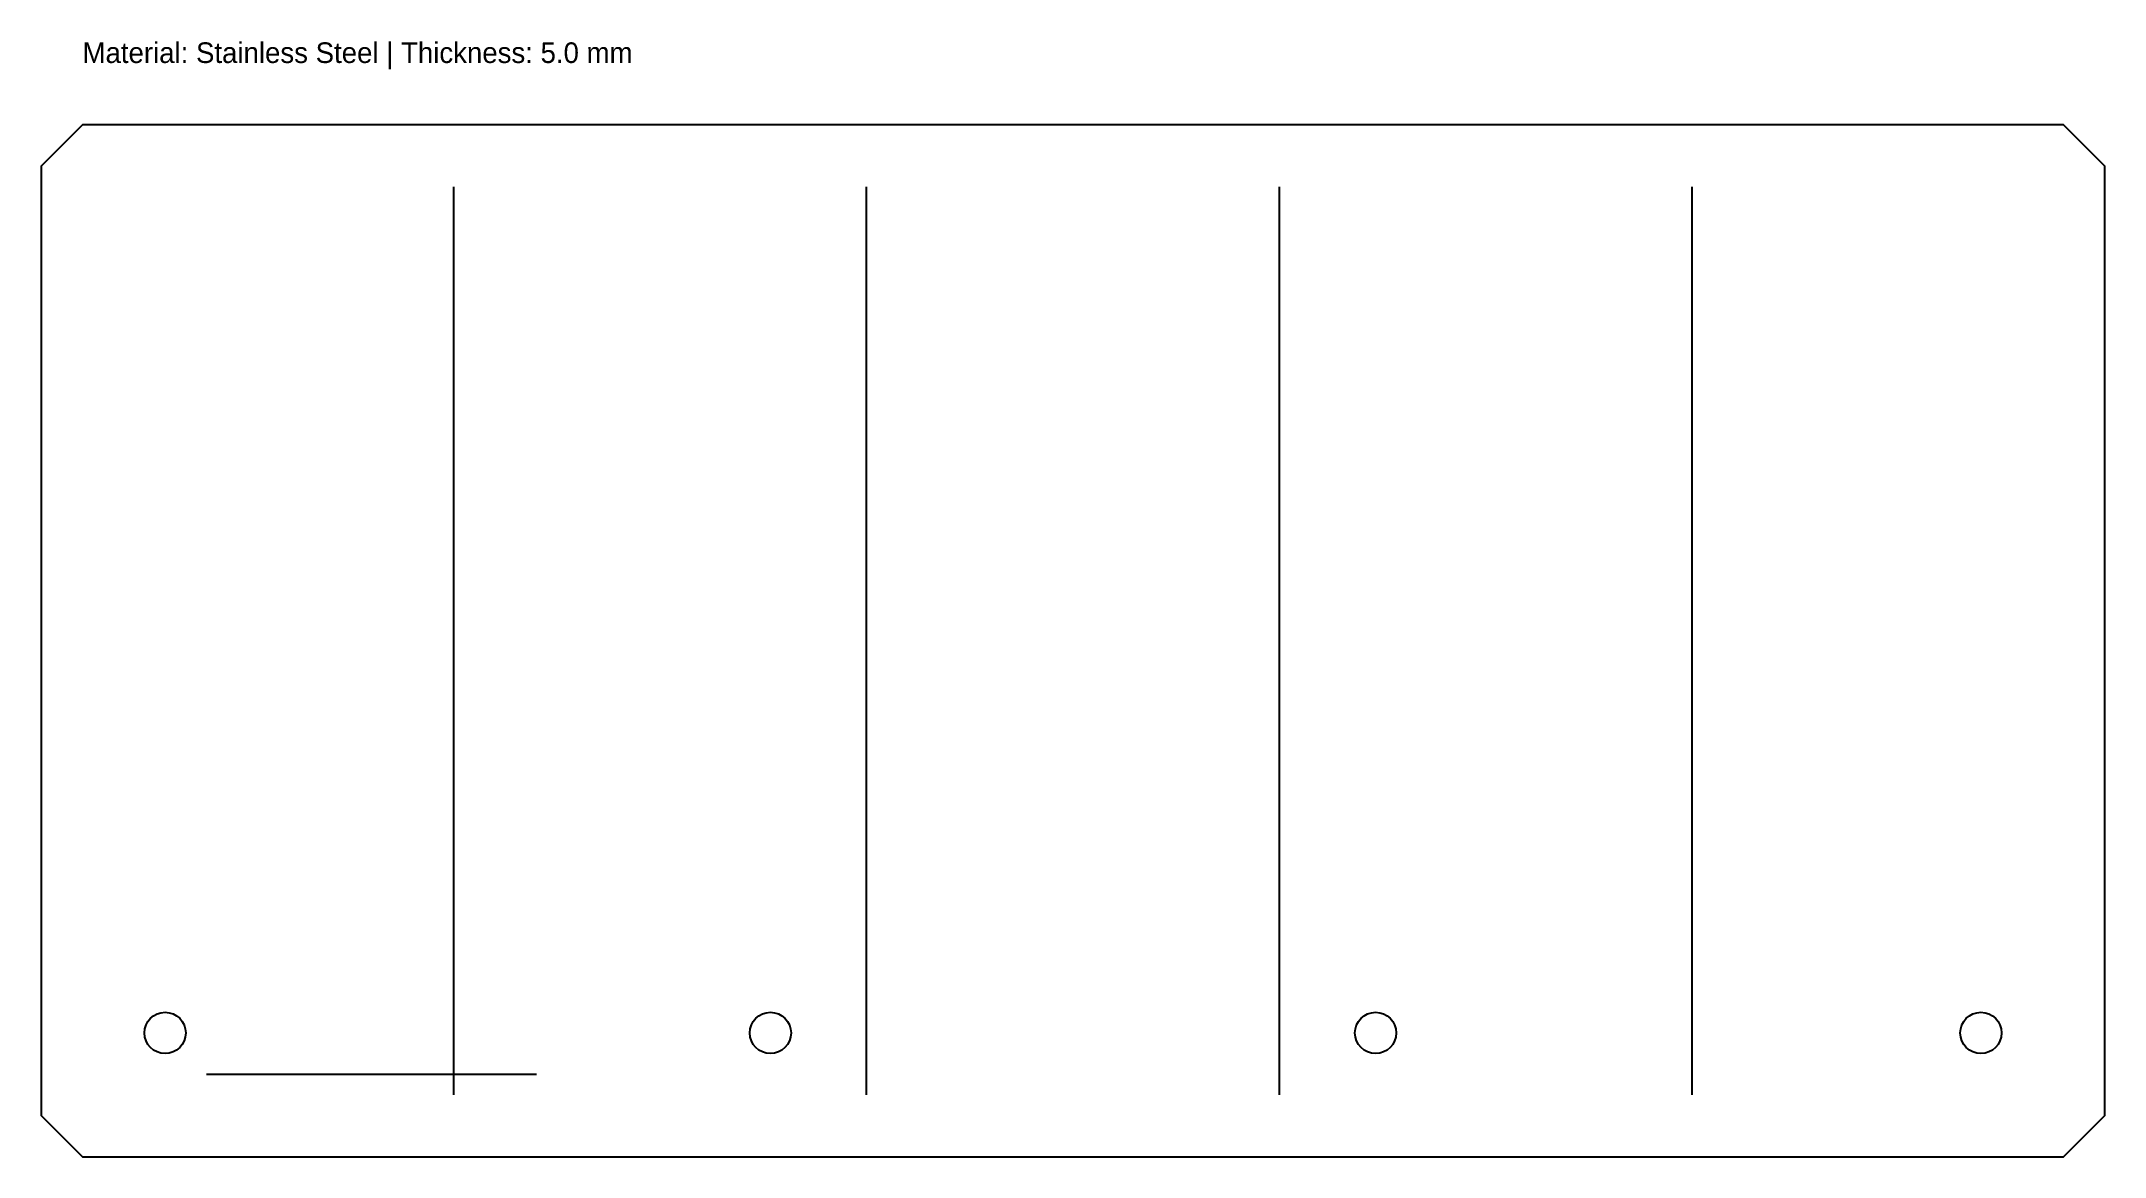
# Model space of a CAD drawing. Header units: metres. Extents: x 0 to 500, y 0 to 270.
import ezdxf

# ---------------------------------------------------------------- set-up
doc = ezdxf.new("R2010")
doc.units = ezdxf.units.M

msp = doc.modelspace()

# ---------------------------------------------------------------- linework, layer by layer
at = {"layer": 'CREASE'}
for p, q in [((100, 15), (100, 235)), ((200, 15), (200, 235)), ((300, 15), (300, 235)), ((400, 15), (400, 235))]:
    msp.add_line(p, q, dxfattribs=at)
at = {"layer": 'HOLES'}
for centre in [(30, 30), (176.67, 30), (323.33, 30), (470, 30)]:
    msp.add_circle(centre, 5, dxfattribs=at)
at = {"layer": 'OUTLINE'}
msp.add_lwpolyline([(10, 0), (490, 0), (500, 10), (500, 240), (490, 250), (10, 250), (0, 240), (0, 10)], close=True, dxfattribs=at)
at = {"layer": 'SEAMS', "linetype": 'CONTINUOUS'}
msp.add_line((40, 20), (120, 20), dxfattribs=at)

# ---------------------------------------------------------------- texts
at = {"layer": 'NOTES'}
msp.add_text('Material: Stainless Steel | Thickness: 5.0 mm', height=5, dxfattribs=at).set_placement((10, 265))

doc.saveas('drawing.dxf')
